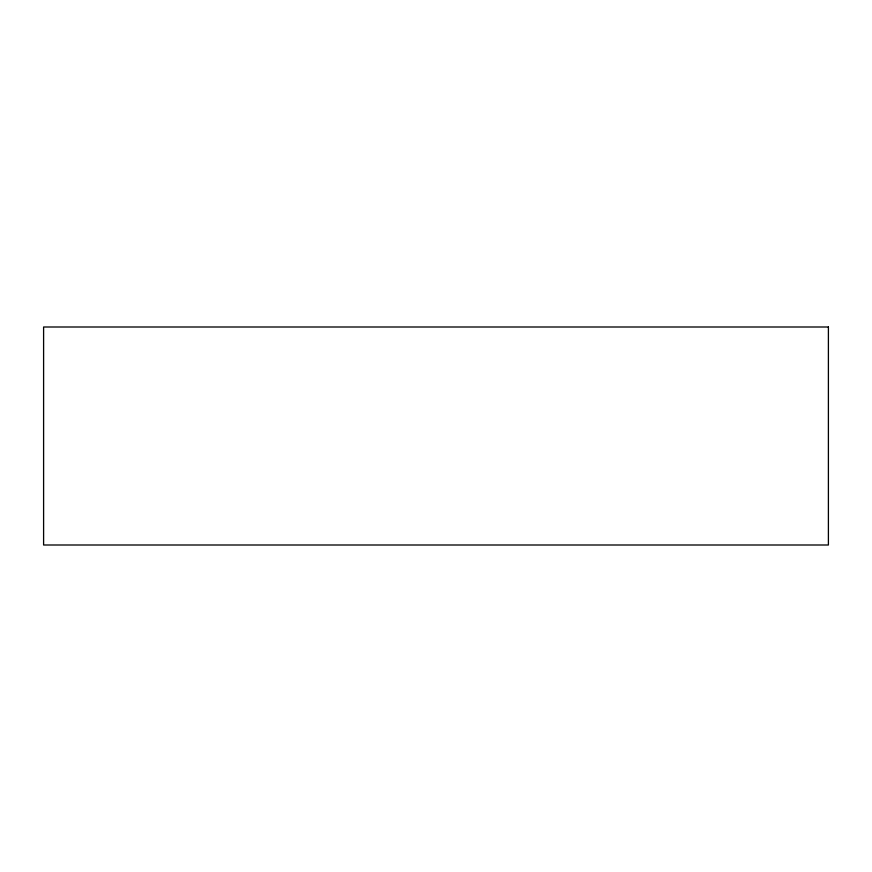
<?xml version="1.0" encoding="UTF-8"?>
<svg xmlns="http://www.w3.org/2000/svg" width="872" height="872" viewBox="0 0 872 872"><rect width="100%" height="100%" fill="white"/><g stroke="black" fill="none" stroke-linecap="round" stroke-linejoin="round"><path stroke-width="1.31" d="M828.4 327L43.6 327L43.6 545L828.4 545L828.4 327"/></g></svg>
